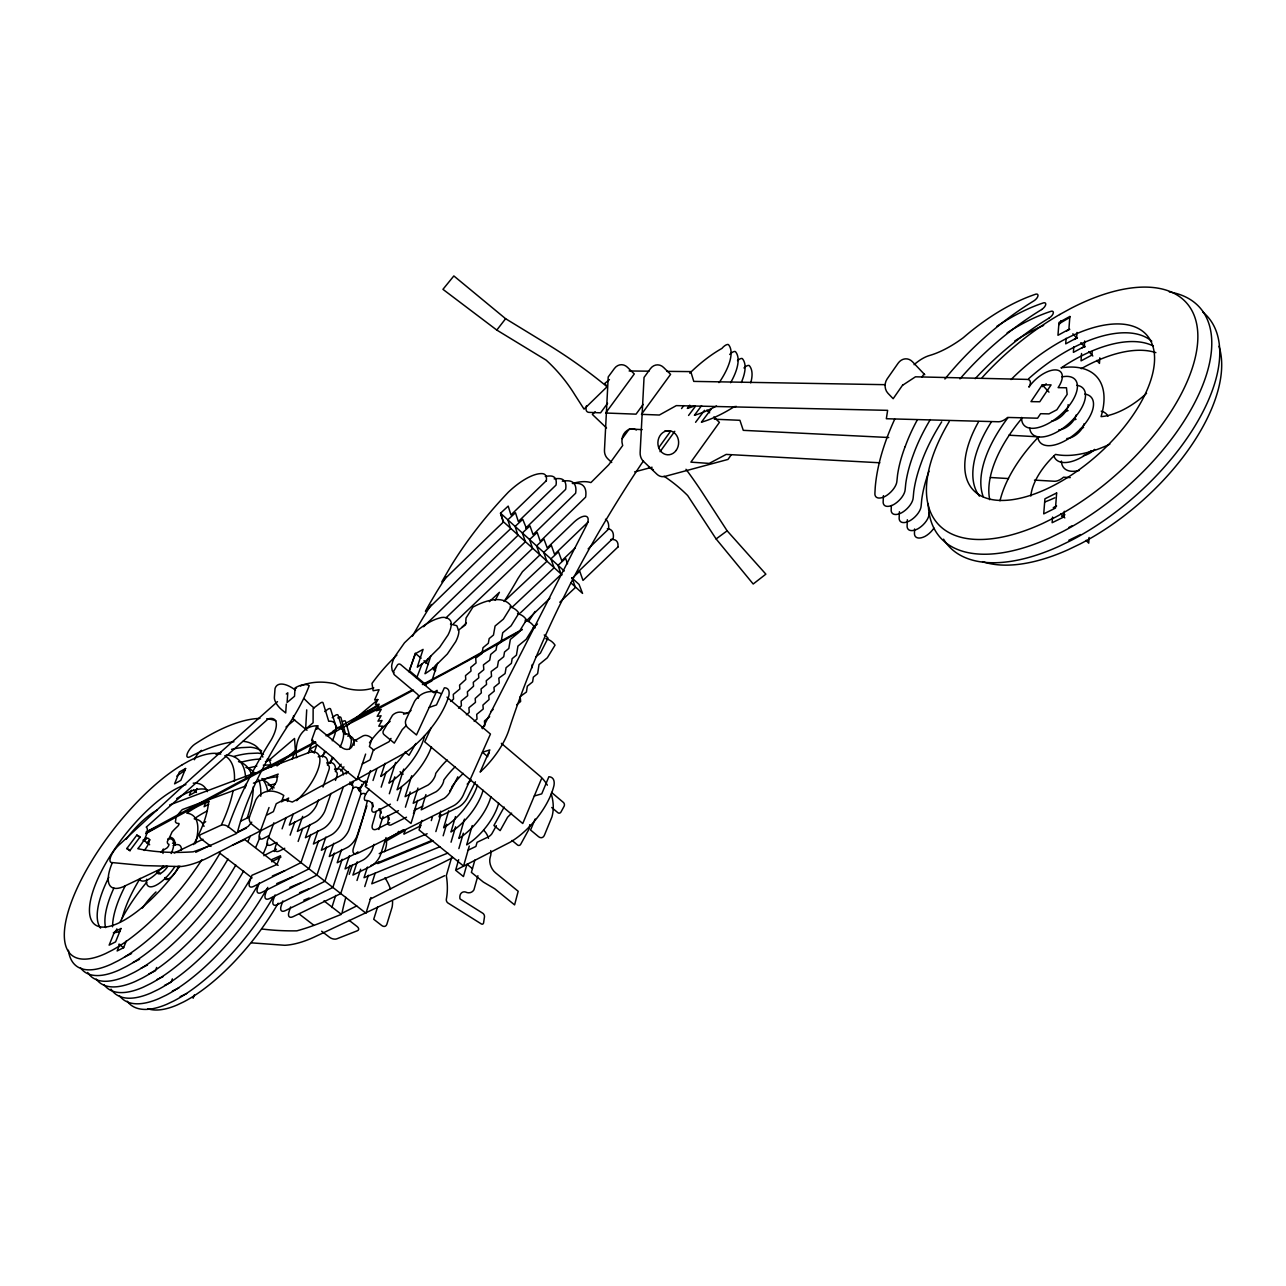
<?xml version="1.0" encoding="UTF-8"?>
<svg xmlns="http://www.w3.org/2000/svg" width="1286" height="1286" viewBox="0 0 1286 1286"><rect width="100%" height="100%" fill="white"/><g stroke="black" fill="none" stroke-linecap="round" stroke-linejoin="round"><path stroke-width="1.5" d="M914.603 528.98L914.475 532.677A14.982 7.411 -44 0 0 925.036 536.391A13.551 6.703 -44 0 0 933.925 528.112M907.337 519.737L907.128 525.283A15.014 7.362 -44 0 0 917.657 528.932A13.583 6.671 -44 0 0 929.103 514.03L929.151 513.001M899.412 511.732L899.171 517.277A15.046 7.314 -44.1 0 0 909.668 520.878A13.616 6.623 -44.1 0 0 921.146 505.945L921.724 499.643A183.753 91.435 -41.5 0 1 928.99 471.223M891.359 505.543L891.198 509.224A15.078 7.266 -44.1 0 0 901.647 512.776A13.648 6.591 -44.1 0 0 913.173 497.827L913.767 491.525A184.187 90.872 -41.6 0 1 921.13 463.137A174.382 85.792 -41.7 0 1 941.706 421.824M883.45 495.64L883.177 501.154A15.111 7.234 -44.1 0 0 893.593 504.642A13.68 6.543 -44.2 0 0 905.151 489.661L905.778 483.375A184.621 90.325 -41.7 0 1 913.237 455.003A174.783 85.262 -41.8 0 1 930.292 419.59M306.711 709.872L305.634 729.146L313.093 722.764L313.141 708.457L319.973 703.329A5.257 1.977 -50.2 0 1 323.124 703.008L328.718 721.285A32.359 12.378 -50.6 0 1 335.839 729.837M1089.081 537.468L1088.728 543.158L1086.075 540.345M1099.803 357.846L1099.466 363.391L1096.813 360.434M293.578 715.611L293.353 719.163L307 730.255M1092.2 351.351L1091.959 355.049L1081.044 360.868L1081.542 353.489M1084.677 340.983L1084.307 346.513L1073.392 352.38L1073.778 346.85M286.312 704.069L285.701 712.942L281.634 709.647A10.626 4.549 49.7 0 1 274.368 697.414L275.027 688.653A30.092 12.78 49.9 0 1 295.426 690.084M1064.31 511.265L1063.908 516.924L1052.125 522.727L1052.559 517.068M1077.009 332.431L1076.623 337.961L1065.692 343.86L1066.11 338.331M617.907 547.177L618.003 546.228A24.852 10.433 -47.4 0 0 613.165 539.541A46.923 19.74 -47.7 0 0 610.625 539.525M546.293 480.868L546.421 479.935A25.318 9.709 -47.5 0 0 542.017 473.602A47.791 18.39 -47.7 0 0 508.484 492.024A193.061 78.366 -47.7 0 0 450.63 566.531L441.773 581.867L470.515 553.928A1468.274 919.763 -54.2 0 1 503.26 522.18L500.527 513.194L508.195 506.105L510.96 514.914L546.309 480.707M531.681 668.157L532.259 664.524M477.894 875.718L473.939 889.848A13.326 8.697 65.8 0 1 467.011 892.597A9.211 6.028 66.2 0 0 461.272 893.127A7.652 5.015 66.2 0 0 459.986 898.882L482.813 913.269A2.829 1.833 66.6 0 1 484.468 916.918L483.6 922.769A2.829 1.849 66.7 0 1 481.253 923.895L447.737 902.852A2.861 1.881 66.1 0 1 446.338 899.284A61.423 41.216 65.2 0 0 446.322 875.637L451.852 856.653M474.888 860.045L471.399 872.39L483.343 882.067L494.708 888.771L514.593 904.894L518.178 891.278L495.496 872.792A11.365 7.282 65.6 0 1 490.095 857.682L490.577 855.913A11.413 7.346 65.2 0 0 490.722 850.593M472.219 825.58L466.689 844.87A39.271 17.441 -50.7 0 0 498.663 803.203M469.277 846.027L463.571 866.041L419.043 829.952L421.953 820.452M458.668 859.659L455.63 870.236L463.458 876.554L466.963 864.224L472.444 868.661M464.455 819.15L458.861 838.424A39.352 17.329 -50.6 0 0 490.898 796.725M458.877 848.599L463.33 833.199M455.501 816.578L450.968 831.978A39.432 17.216 -50.6 0 0 483.086 790.215M451.048 842.201L455.565 826.802M448.701 810.791L443.654 827.766A41.666 18.052 -50.6 0 0 477.492 785.119M443.172 835.787L446.596 824.246M435.858 831.592L440.937 814.633M440.744 811.161L439.073 816.755L458.17 807.303A11.461 4.999 -50.5 0 0 467.477 797.529L475.418 781.792M431.292 820.597L432.417 816.867M425.923 794.587L421.229 809.826L444.329 798.284A9.774 4.212 -50.5 0 0 451.836 786.727A44.013 19.306 -50.4 0 1 463.249 773.352M413.449 813.716L417.58 800.406M415.716 808.235L410.99 823.442L365.272 786.405L370.513 770.635M417.934 788.045L413.192 803.268L436.275 791.646A9.79 4.179 -50.5 0 0 443.799 780.072A44.11 19.177 -50.4 0 1 455.244 766.681M405.411 807.19L410.186 791.967M377.537 907.08L373.728 919.265L381.717 925.502A5.449 3.713 66.2 0 0 386.877 924.216L392.117 907.128A31.298 21.412 65.5 0 0 392.584 901.293M411.713 775.747L405.106 796.677L428.174 784.99A9.822 4.147 -50.5 0 0 435.729 773.4A44.19 19.033 -50.4 0 1 447.206 759.978M397.342 800.615L401.57 787.321M386.041 837.572L380.704 854.338A11.108 4.694 -51.5 0 1 370.625 866.41L352.911 875.075L357.219 861.861M375.158 873.226L371.799 883.803L447.769 853.1M370.915 897.564L365.963 913.221L268.613 837.363M364.758 886.568L368.375 875.236M403.691 769.108L397.085 789.797A42.149 17.345 -50.4 0 0 431.453 746.748M437.513 663.238L431.855 680.937L424.332 685.02M374.065 844.372L372.876 848.085A11.124 4.662 -51.5 0 1 362.765 860.189L345.066 868.918L349.422 855.704M378.856 829.486L383.051 816.449M367.442 867.102L364.034 877.695L439.941 846.735M356.994 880.476L360.627 869.256M395.638 762.469L388.951 783.142A42.229 17.216 -50.4 0 0 424.653 735.608M430.778 655.989L425.039 673.735A51.376 20.174 -49.1 0 0 433.896 667.321L447.335 654.011L455.726 641.634A26.363 10.449 -49.2 0 0 458.893 631.346L456.803 625.687L450.486 624.112M389.32 793.751L394.77 776.857M385.077 763.321L380.769 776.471A42.309 17.088 -50.3 0 0 405.154 752.406M349.213 874.367L352.284 865.012M381.186 787.145L386.089 772.114M422.13 663.656L416.551 678.269M366.896 805.792L357.122 835.546A11.172 4.614 -51.4 0 1 346.963 847.683L329.296 856.508L333.733 843.311M349.969 865.43L340.71 893.609L293.144 916.661A10.947 4.485 -52.3 0 1 289.061 911.613L290.668 906.952M373.02 780.489L376.734 769.237M342.172 859.289L332.833 887.469L285.299 910.649A10.963 4.453 -52.3 0 1 281.248 905.633L282.872 900.972M359.501 791.565L361.929 784.315M341.594 849.516L337.189 862.729L354.888 853.952A11.14 4.63 -51.4 0 0 356.415 853.036M365.626 754.078L357.026 779.718L344.294 769.414L333.363 757.952L311.598 740.302L316.42 726.847L341.192 747.037A11.767 7.893 61.8 0 0 352.573 745.221L353.168 743.485A11.719 7.829 62.2 0 1 355.836 740.045L362.716 736.074A11.67 7.764 62.2 0 1 370.802 737.392L372.104 738.453L369.387 746.523L373.985 750.301M334.344 853.116L324.908 881.296L277.422 904.621A10.979 4.421 -52.2 0 1 273.404 899.637L275.043 894.976M351.914 785.441L353.136 781.808M326.499 846.944L316.951 875.091L269.513 898.576A10.995 4.405 -52.2 0 1 265.527 893.609L267.745 887.404M325.856 837.09L321.355 850.271L339.022 841.382A11.188 4.581 -51.4 0 0 349.181 829.229L360.321 795.777A11.027 4.469 -51 0 0 359.083 790.552L357.813 788.27A10.995 4.437 -51 0 0 353.087 787.964M343.362 786.823L333.251 816.53A11.236 4.501 -51.3 0 1 323.027 828.731L305.393 837.733L309.99 824.551M318.623 840.722L308.978 868.87L261.588 892.516A11.027 4.372 -52.1 0 1 257.634 887.565L259.306 882.903M317.931 830.82L313.398 844.018L331.032 835.064A11.204 4.549 -51.3 0 0 341.224 822.895L352.493 789.443A11.06 4.437 -51 0 0 351.271 784.251L350.017 781.968M330.984 793.43L325.229 810.132A11.252 4.469 -51.3 0 1 314.974 822.365L297.371 831.415L302.676 816.369M335.453 780.441L336.723 776.728A11.092 4.372 -50.9 0 0 335.566 771.568L335.373 771.536A30.382 11.879 -51 0 0 326.757 762.936M310.714 834.501L300.956 862.633L253.615 886.424A11.044 4.34 -52.1 0 1 249.709 881.489L251.96 875.284L276.972 864.481L280.493 855.737L271.41 859.707M330.213 763.273L332.109 757.84M318.478 800.021L317.176 803.734A11.269 4.437 -51.2 0 1 306.904 815.967L289.318 825.082L293.337 813.797M322.995 787.032L328.798 770.346A11.108 4.34 -50.8 0 0 327.673 765.186L327.48 765.154A30.446 11.799 -51 0 0 318.205 756.827M298.143 841.43L302.757 828.264M322.529 757.052L324.442 751.619M290.138 835.144L294.783 821.979M314.154 752.615L316.726 745.382L309.701 749.191L314.363 752.953M308.399 752.792L312.932 740.189M316.79 729.403L318.092 725.802A39.85 27.086 62.1 0 0 296.616 757.711M276.94 842.443L275.638 846.075A11.092 4.356 -51.6 0 0 279.721 850.834L284.753 848.262M282.084 828.827L286.119 817.558M287.421 801.483L288.659 798.043L281.473 801.837L283.788 795.455A31.925 22.441 62.9 0 0 255.737 800.037L249.436 816.931A5.594 3.971 62.6 0 0 251.96 824.374L260.447 830.997L265.784 816.433M273.886 822.783L267.681 839.887A11.108 4.324 -51.6 0 0 271.732 844.613L275.075 842.893M269.031 807.528L266.154 815.42L273.371 811.627L276.249 803.718L284.142 799.538L292.324 802.046L317.465 788.109A1086.638 324.988 -44.8 0 0 347.718 771.729M261.01 830.033L259.676 833.649A11.124 4.292 -51.6 0 0 263.694 838.359L268.71 835.755M193.109 998.257L194.347 994.914M172.356 978.887L171.086 982.231L164.56 985.381M156.667 967.458L155.381 970.801L148.854 973.984M206.114 801.644L204.12 806.724L208.83 804.184M196.999 788.495L195.649 791.887L189.396 795.327L191.421 790.231M126.285 940.998L123.617 947.686L117.139 950.965L119.823 944.278M535.153 819.005L530.571 830.017L538.609 836.72A5.707 4.179 75.5 0 0 544.364 835.321L551.967 816.851A32.777 24.129 74.6 0 0 551.228 793.96M541.438 778.914L522.759 823.506L424.718 741.829L431.019 728.053M433.478 669.91L435.841 665.167M425.875 663.431L428.254 658.689M457.848 776.808L453.283 785.73A11.558 4.967 -50.5 0 1 450.872 789.475M482.475 728.68L586.432 525.444A15.496 6.285 -47.4 0 0 586.046 516.313A15.496 6.285 -47.4 0 0 574.119 522.036L547.225 547.884L543.898 538.995L536.583 545.907L539.879 554.957L522.454 571.707L517.985 578.491A261.669 96.418 -49.2 0 1 504.144 601.494M496.38 825.676L491.847 833.81A5.98 2.701 -50.7 0 1 488.23 836.945L477.074 842.298L475.9 846.445L468.104 850.175M504.176 807.061L493.92 825.483L500.141 830.627L507.568 817.253A125.915 54.768 -50 0 0 511.619 813.138M380.463 730.432L382.89 726.188L378.759 726.172L381.99 720.53L377.971 721.157L381.058 715.772L377.216 716.366L381.251 709.325L376.332 710.772L379.209 704.165L375.383 704.792L377.698 699.455L374.612 699.97L379.097 689.698L373.149 690.743L371.992 683.429A82.352 32.697 -49.7 0 1 396.876 655.088M415.892 743.501L409.012 755.284L405.106 752.053M390.992 738.421L389.079 741.684L373.342 750.011L370.046 759.881L362.314 763.948M487.362 756.039L489.339 752.776M1042.255 384.835L1030.954 401.634L1039.763 401.762L1051.096 384.884L1042.255 384.835L1048.974 392.15M902.836 384.787L893.159 398.708L887.935 393.259A10.111 8.23 -87.6 0 1 887.099 379L898.062 363.295A12.603 10.24 -87.9 0 1 912.53 361.8L924.779 374.724M921.805 377.152L924.055 373.969M731.043 455.115L727.989 459.423L664.894 476.415A10.754 9.259 -85.6 0 1 657.017 474.309L643.434 461.336A10.802 9.323 -86.2 0 1 640.139 452.527L644.045 377.425L650.394 368.712A10.818 9.307 -89.1 0 1 663.544 367.41L670.585 374.355L641.441 414.349L659.364 415.024L676.307 405.62L887.629 410.347L886.343 418.738L998.563 421.76A10.995 5.273 -42.3 0 0 1007.645 417.436L1037.561 418.207L1040.583 413.706L1048.99 413.883L1056.851 409.768L1067.155 394.384L1066.48 387.777L1058.089 387.649A23.196 11.156 -41.7 0 0 1055.388 369.902A23.196 11.156 -41.7 0 0 1028.896 387.134A11.204 5.337 -42 0 0 1027.209 379.402L915.471 376.814L903.029 384.98M643.466 460.999L641.296 464.021A980.945 531.038 -39.5 0 0 570.518 583.667L558.381 607.892A980.945 531.038 -39.5 0 0 508.999 729.692A52.147 22.36 -49.9 0 1 480.128 772.098L489.837 749.931L482.459 752.23L487.748 756.682M658.721 447.689L670.697 431.067L664.991 430.778M674.78 431.292L660.056 451.691M622.729 445.438L608.728 464.793L590.917 482.588A90.888 36.41 -47.8 0 0 573.09 483.311M643.145 404.399L636.056 414.156L605.69 413.015L634.287 373.953L627.359 367.201A10.545 9.147 -89.3 0 0 614.435 368.471L608.214 376.943L604.468 450.132A10.513 9.163 -86.3 0 0 607.715 458.716L611.718 462.51M607.571 403.29L600.578 412.822L589.824 412.404A18.599 7.041 -46.4 0 1 586.545 405.749M622.199 438.639L629.288 428.961L642.148 429.62M695.581 422.306L704.503 410.33M710.981 409.35L701.417 422.178A106.658 42.695 -44.9 0 0 734.451 406.585A6.51 2.701 -45.2 0 0 736.219 406.36M126.832 848.519L136.863 835.096L140.19 836.8L130.127 850.271L126.832 848.519L130.047 850.93M681.548 408.578L683.798 405.588M689.762 405.186L687.351 408.401A107.059 42.1 -44.9 0 0 695.019 405.765M688.573 415.458L695.292 406.472M701.593 405.669L694.392 415.298A106.851 42.406 -44.9 0 0 716.511 405.99M505.607 318.703L453.845 275.943L442.947 289.334L496.798 330.068L505.607 318.703L548.109 344.68A564.329 491.123 -10.2 0 1 606.622 386.363M251.767 822.172L248.15 826.464L237.444 832.283A232.236 93.54 -50.2 0 1 288.739 724.468A103.587 36.924 -50.6 0 0 309.203 685.663A39.062 14.339 -50.4 0 0 295.057 687.881L294.526 696.273L287.116 702.461L287.775 692.816L286.296 694.006M445.953 617.875L525.395 541.744L522.357 532.983L529.961 525.894L533.079 534.622L575.614 493.245A42.84 16.847 -47.5 0 0 568.01 480.819A81.034 32.021 -47.9 0 0 562.287 481.173M453.524 623.694L532.581 548.415L529.575 539.541L537.194 532.484L540.265 541.326L585.612 497.152A47.453 18.824 -47.5 0 0 577.044 483.343A89.827 35.799 -47.9 0 0 572.334 483.504M595.193 411.729L592.38 414.446L606.542 427.965M446.338 576.675A244.533 101.642 -47.8 0 0 436.774 591.673L431.051 601.301A244.533 101.642 -47.8 0 0 426.534 609.307L425.425 611.348L455.437 582.156A2554.141 1985.713 -71.7 0 1 510.638 528.739L507.825 519.817L515.477 512.728L518.338 521.537L556.018 485.095A31.571 12.217 -47.5 0 0 550.585 475.997A59.654 23.148 -47.7 0 0 545.296 476.479M423.576 626.732L517.969 535.33L515.107 526.424L522.743 519.335L526.167 527.694M525.669 528.176L565.631 489.387A37.342 14.564 -47.5 0 0 559.105 478.585A70.617 27.649 -47.8 0 0 554.153 478.89M588.232 521.955L554.539 554.298L551.356 545.377L543.753 552.401L546.871 561.355L504.514 601.06M575.003 548.109L561.789 560.712L558.478 551.855L550.89 558.88L554.137 567.769L512.214 607.153M520.444 612.859L561.178 574.44L558.011 565.342L565.599 558.365L567.544 563.782M588.152 548.881L608.487 529.157A36.94 15.207 -47.5 0 0 605.449 519.239M533.16 628.066L537.435 623.983M617.923 547.016L582.992 580.404L579.745 571.257L573.427 577.012M462.108 627.054L466.416 623.051M489.371 601.655L499.418 592.299L496.428 598.054A98.379 38.178 -48.9 0 1 495.174 600.369M576.337 573.524L613.245 538.143A31.105 12.924 -47.5 0 0 607.346 528.691M490.673 711.672L493.117 709.454M277.503 701.642L192.273 777.435L118.682 845.304A12.924 4.469 -52 0 0 110.95 856.154A12.924 4.469 -52 0 0 111.512 862.52L144.032 865.607L180.699 866.555A152.809 55.668 -50.7 0 0 211.869 855.737L302.355 809.457L403.306 753.885A53.964 21.814 -49.9 0 0 448.814 695.887A22.505 9.179 -49.7 0 0 444.361 687.817L436.484 704.921L429.186 707.413M296.182 749.69L278.355 764.848A10.786 4.035 -50.8 0 1 276.988 765.909M377.939 699.697L346.625 725.931M294.719 719.838L286.006 726.992M450.679 701.449L453.54 699.102L453.283 694.408L459.825 689.007L459.584 685.1L465.757 679.506L465.5 675.616L471.014 671.067L470.756 667.354L476.045 662.997L475.707 658.143L481.977 653.497L483.022 647.678L488.326 643.289L489.178 638.595L493.47 635.043L495.078 626.025L503.389 619.129L511.298 606.445A83.574 33.838 -49.3 0 0 472.91 607.121L466.046 618.003L465.548 624.803L458.346 630.22M609.451 379.611L604.886 383.341L607.056 386.764L584.053 409.125L574.874 394.85A185.152 170.572 -19.3 0 0 546.196 360.176L496.798 330.068M458.539 708.136L461.401 705.789L461.111 701.079L467.654 695.71L467.397 691.788L473.553 686.21L473.28 682.319L478.794 677.786L478.521 674.057L483.809 669.701L483.44 664.846L489.709 660.216L490.738 654.397L496.042 650.009L496.862 645.315L501.154 641.778L502.713 632.744L511.04 625.88L518.917 613.197A83.413 34.079 -49.3 0 0 509.995 606.912M536.021 656.696L540.409 653.111L547.981 638.113A82.77 35.044 -49.4 0 0 544.235 634.946M466.368 714.775L469.229 712.444L468.924 707.734L475.466 702.365L475.193 698.443L481.334 692.881L481.044 688.975L486.542 684.457L486.253 680.728L491.541 676.388L491.156 671.517L497.409 666.904L498.421 661.068L503.726 656.712L504.53 652.002L508.822 648.465L510.349 639.431L518.66 632.583L526.488 619.9A83.252 34.32 -49.3 0 0 517.535 613.567M474.18 721.398L477.026 719.067L476.704 714.341L483.231 709.004L482.941 705.066L489.082 699.52L488.776 695.613L494.274 691.096L493.969 687.367L499.241 683.043L498.823 678.156L505.093 673.559L506.073 667.723L511.378 663.367L512.149 658.673L516.442 655.137L517.936 646.102L526.231 639.271L534.044 626.603A83.092 34.577 -49.3 0 0 525.026 620.206M489.677 716.688L484.452 720.948L484.806 725.674L481.945 727.989M516.683 704.728L520.637 701.497L520.155 696.594L526.408 692.045L527.34 686.194L532.613 681.869L533.352 677.159L537.628 673.655L539.027 664.589L547.306 657.805L555.022 645.17A82.658 35.236 -49.4 0 0 545.843 638.644M324.747 711.544L327.496 709.502A5.257 1.993 -50.3 0 1 330.631 709.197L336.353 727.538A32.295 12.458 -50.7 0 1 340.034 747.086M332.238 717.684L334.971 715.643A5.24 2.009 -50.3 0 1 338.122 715.354L343.941 733.759A32.23 12.555 -50.7 0 1 349.696 748.693M716.109 538.947L727.137 530.813L765.861 574.151L753.194 584.005L716.109 538.947L687.672 495.544A178.513 159.207 -24.6 0 0 664.026 476.238M267.183 791.549L267.408 791.388A17.827 6.719 -51 0 0 273.918 785.907L276.522 781.647A18.985 7.153 -51.2 0 0 276.86 776.31L278.194 774.092L253.422 783.158M182.339 764.704L188.56 761.199A125.787 44.785 -52 0 1 220.774 754.11M326.049 735.817L333.604 731.316A49.688 1.206 -28.9 0 1 377.28 705.58M403.225 829.808L386.073 839.549A27.328 11.526 -51.6 0 1 384.546 851.67M384.932 841.767L405.588 830.049M1059.616 314.556L1070.45 308.608A166.312 81.757 -41.6 0 1 1197.636 342.478A166.312 81.757 -41.6 0 1 1054.809 517.486L1042.962 523.322A166.312 81.757 -41.6 0 1 949.164 421.647M1069.614 317.626L1066.769 319.233A173.369 85.969 -41.5 0 0 1060.098 323.204M1066.673 330.984L1069.775 329.296M1074.308 339.488L1077.427 337.8M315.44 741.684L311.55 743.742A760.139 21.814 -29.3 0 0 176.616 815.517L146.138 832.026L157.133 826.673L145.639 833.633L219.392 793.687A280.461 7.362 -29.1 0 1 297.082 752.439A54.526 1.334 -28.9 0 0 315.89 742.392M1081.928 347.943L1085.03 346.288M358.119 788.334L361.655 786.502M276.458 849.226L264.771 855.19A10.77 4.212 -51.9 0 0 263.855 855.72M280.975 857.039L272.632 861.282A10.738 4.244 -51.9 0 0 271.716 861.797M390.397 804.152L374.756 812.077A9.677 4.003 -50.9 0 1 373.165 805.293A42.776 17.538 -51.4 0 0 365.031 800.406A8.906 3.649 -50.9 0 1 368.294 790.552A32.922 13.583 -50.8 0 1 369.066 789.202M398.451 810.678L382.81 818.555A9.645 4.035 -51 0 1 381.186 811.755A42.679 17.666 -51.4 0 0 379 808.749M370.03 899.235L422.805 872.422A1063.506 359.453 -44.4 0 0 452.479 857.778M456.996 869.513L510.22 842.169A52.565 23.887 -50.3 0 0 554.025 785.28A21.926 10.047 -50.1 0 0 548.881 776.744L541.744 793.848L534.301 795.986M389.674 822.718L377.425 828.859A11.51 4.806 -51.1 0 1 372.474 824.374A477.813 172.34 -53.6 0 0 376.107 811.482M414.172 810.453L422.917 806.065M125.112 956.752L131.59 953.505M406.489 817.205L390.831 825.033A9.629 4.051 -51 0 1 389.176 818.201A42.599 17.779 -51.5 0 0 387.825 816.031M356.752 905.907L341.98 913.269A226.191 102.398 -50.5 0 1 345.854 897.307M133.053 962.523L139.547 959.292M1053.266 507.632L1056.61 505.977M444.667 875.686L316.726 935.903A149.176 61.23 -51.2 0 1 284.769 945.29L251.542 942.863M421.02 825.676L403.917 834.132A9.597 4.115 -51.1 0 1 405.138 830.756A42.422 18.02 -51.5 0 0 404.511 829.583M140.978 968.262L147.472 965.063M1061.577 516.409L1064.921 514.754M1068.907 527.405L1072.267 525.765M156.715 979.691L163.242 976.524M1068.811 540.265L1080.594 534.558M174.269 852.988L202.947 839.244M240.562 821.207L249.516 816.915M172.356 991.04L178.883 987.921M166.714 866.057L123.231 886.745A50.154 17.682 -51.9 0 1 112.22 862.97M195.713 852.28L210.213 845.384M237.396 832.46L246.446 828.152M180.136 996.682L186.679 993.58M408.787 671.694L415.587 653.545L423.078 649.398L417.275 667.145A51.472 20.029 -49.1 0 0 426.132 660.683L439.603 647.356L448.026 634.962A26.411 10.368 -49.2 0 0 451.209 624.691C452.077 618.293 444.522 616.074 439.619 618.036A53.176 20.881 -49.4 0 0 417.805 630.092L404.479 642.823L394.995 656.326A26.234 10.208 -49.4 0 0 391.635 666.534L392.198 670.601L393.902 672.803M232.396 845.256L244.903 839.645L278.114 865.365M522.309 629.433L502.36 640.235A70.923 1.768 -28.8 0 1 483.134 651.488A38.741 0.981 -28.8 0 1 451.563 668.961A219.858 5.16 -28.8 0 1 422.387 684.554M272.391 875.991L284.913 870.622M276.699 883.595L292.822 876.747M289.945 887.372L300.699 882.855M299.574 892.677L308.544 888.931M379.225 853.615L427.145 833.73M303.785 900.184L309.17 897.966M371.043 865.478L432.064 840.353M433.125 840.835L377.779 863.597A27.328 11.526 -51.6 0 0 379.016 861.877M169.656 804.956L255.593 772.629M261.203 770.523L306.036 753.66A37.696 14.467 -51 0 1 319.458 764.334A37.696 14.467 -51 0 1 296.696 800.68M245.931 785.939L182.258 809.601A33.87 12.217 -51.6 0 0 176.005 817.14A50.154 17.682 -51.9 0 1 175.362 821.786A20.994 7.523 -51.5 0 0 178.641 823.426A2.283 0.82 -51.7 0 1 178.915 824.471A2.283 0.82 -51.7 0 1 177.484 826.496A32.713 11.847 -51.9 0 0 172.019 831.994A50.154 17.682 -51.9 0 1 167.357 841.446A11.96 4.308 -51.8 0 0 168.964 844.291A2.958 1.061 -51.9 0 1 166.714 848.165A23.261 8.407 -52.1 0 0 161.039 852.055M634.641 471.882L652.082 467.236M248.359 767.983L256.83 766.102M260.672 759.013L256.01 759.351A258.856 96.514 -53.2 0 0 241.093 762.228M263.325 765.154L272.487 764.832M629.127 370.979L649.012 371.172M666.904 371.365L690.775 371.606L693.765 381.395L885.09 384.675M714.293 419.204L739.916 420.297L743.276 430.344L888.706 437.513M879.881 462.783L726.204 454.408L709.197 463.41L690.887 462.14L719.404 422.403L713.843 416.937M1008.867 435.198L1038.879 436.854M1070.257 477.604L1063.57 477.186A10.818 5.514 -41.9 0 1 1054.472 481.269L1034.474 480.096M990.477 477.508L1008.481 478.569M648.546 467.011L653.368 469.792M118.826 944.213L123.681 947.734M157.342 871.442L160.557 873.853M165.38 877.47L168.579 879.881M136.863 835.096L140.061 837.524M143.26 839.935L149.658 844.773M211 846.413L201.516 839.147A5.498 2.974 22.1 0 1 200.793 834.534L220.967 825.274A5.546 3.022 21.9 0 1 228.41 826.866L236.801 833.376L224.311 839.035A335.26 118.039 -49.2 0 1 193.141 851.814A851.621 285.556 -45.1 0 1 137.779 848.68A19.113 6.671 -51.9 0 0 146.25 827.139L268.26 718.826A31.716 11.558 -50.8 0 1 271.346 739.643A259.788 105.082 -50.2 0 0 228.12 827.22M218.909 852.473L252.088 877.92M299.509 914.266L313.736 925.181M321.645 931.225L329.537 937.285A5.305 2.813 19.9 0 0 336.723 938.86L357.363 930.759A5.353 2.861 19.7 0 0 357.01 926.45L349.069 920.31M323.976 900.875L341.385 914.346L328.669 919.458A327.625 130.095 -49.4 0 1 296.841 930.839A832.155 314.732 -44.8 0 1 262.344 929.039M193.334 790.086L196.453 792.514M357.862 788.109L360.964 790.633M400.059 771.696L403.129 774.204M314.106 707.927L311.019 705.403A65.907 26.958 49.8 0 1 304.059 698.603M512.037 840.449L517.519 844.982A2.829 2.315 89.2 0 0 520.734 844.227L529.093 829.004A13.358 10.931 88.5 0 0 529.703 824.68M551.742 807.512L557.867 812.688A2.781 2.25 87.8 0 0 561.001 811.964L564.056 806.354A2.781 2.25 87.6 0 0 563.429 802.48L551.533 792.401M446.949 697.141L490.448 734.065L463.073 795.536A11.703 5.096 -50.5 0 1 453.428 805.84L358.199 853.036A11.558 4.822 -51.4 0 1 353.473 848.021L356.19 839.838A417.243 151.973 -53.3 0 0 367.378 800.824M501.347 743.324L540.715 776.744A32.777 24.129 74.6 0 1 547.354 785.167M426.164 684.924L409.478 670.778L415.249 653.256L421.085 658.239M434.073 692.865L400.718 664.605A2.893 2.443 82.7 0 0 397.294 665.2L393.902 670.874A2.893 2.459 82.9 0 0 394.545 674.925L417.564 694.344A2.877 2.427 84 0 1 418.207 698.362M423.994 660.715L428.367 664.444M432.739 668.173L435.665 670.665M564.249 570.984L500.527 513.194L503.501 521.827L562.062 574.858M571.659 577.703L579.054 584.423L582.558 593.409L570.855 582.815M706.882 410.089L709.663 412.822M1060.821 513.661L1064.808 517.888M1072.878 333.797L1076.864 338.234M1080.851 342.671L1084.837 347.107M1088.84 351.56L1092.827 355.997M727.137 530.813L702.879 493.454A564.329 491.123 -10.2 0 0 685.985 469.277M572.157 578.17L575.405 587.493A1419.23 956.125 -55.3 0 0 559.796 602.266M350.387 738.325L345.596 721.494A5.24 2.025 -50.3 0 0 342.43 721.767M345.709 734.499L340.967 717.701A5.24 2.009 -50.3 0 0 337.816 717.974M412.485 636.136A293.562 124.855 -47.9 0 1 417.854 626.62A234.791 97.897 -48.1 0 1 424.653 615.174A293.562 124.855 -47.9 0 1 431.34 604.484M266.845 888.851A129.806 49.286 -52.3 0 1 165.99 995.251L159.142 998.515A129.806 49.286 -52.3 0 1 119.437 995.669M273.034 897.403A129.581 49.64 -52.4 0 1 173.851 1000.926L167.003 1004.189A129.581 49.64 -52.4 0 1 127.137 1001.167M112.573 926.788A87.528 32.037 -52.1 0 1 125.272 885.829M209.152 801.725A87.528 32.037 -52.1 0 0 186.808 813.17A79.491 28.533 -52.2 0 1 195.359 843.616M115.402 932.35A82.352 30.542 -52.5 0 1 116.865 928.894M120.209 921.869A82.352 30.542 -52.5 0 1 146.7 882.228M178.224 866.105A9.95 3.649 -52.1 0 1 171.167 877.1A9.95 3.649 -52.1 0 1 164.801 877.759M142.344 908.093A41.618 15.4 -52.6 0 1 156.008 891.954M170.524 837.266A40.139 14.387 -52.2 0 1 175.137 845.031M245.883 767.469A130.738 47.887 -52.2 0 1 253.712 771.825M258.759 779.75A130.738 47.887 -52.2 0 1 260.753 796.243M250.24 836.205A130.738 47.887 -52.2 0 1 247.989 841.365M235.804 865.06A130.738 47.887 -52.2 0 1 134.274 972.296L127.475 975.656A130.738 47.887 -52.2 0 1 87.705 972.473M275.3 849.001A130.031 48.948 -52.3 0 1 274.32 851.541M257.602 885.588A130.031 48.948 -52.3 0 1 158.114 989.545L151.282 992.84A130.031 48.948 -52.3 0 1 111.03 989.143M267.906 784.894A130.031 48.948 -52.3 0 1 274.127 787.916M202.963 823.506A87.207 32.52 -52.2 0 1 205.696 821.706M262.81 779.879A130.272 48.595 -52.3 0 1 272.648 789.218M267.649 843.053A130.272 48.595 -52.3 0 1 263.437 853.325M251.381 877.004A130.272 48.595 -52.3 0 1 150.189 983.806L143.373 987.134A130.272 48.595 -52.3 0 1 103.973 984.594M261.91 778.496A130.497 48.241 -52.2 0 1 267.665 790.938M259.981 837.09A130.497 48.241 -52.2 0 1 255.721 847.361M243.617 871.04A130.497 48.241 -52.2 0 1 142.248 978.067L135.432 981.395A130.497 48.241 -52.2 0 1 96.193 979.016M207.384 810.936A87.368 32.279 -52.2 0 0 194.218 818.812A79.346 28.758 -52.3 0 1 204.024 826.4M122.09 918.558A87.368 32.279 -52.2 0 1 140.174 878.354M172.517 843.246A40.059 14.5 -52.2 0 1 175.459 842.716M105.581 927.624A87.705 31.812 -52.1 0 1 113.907 888.047M144.112 841.092A87.705 31.812 -52.1 0 1 146.717 838.006M238.505 761.617A130.963 47.518 -52.1 0 1 251.686 775.04M253.278 786.807A130.963 47.518 -52.1 0 1 247.282 817.639M227.976 859.048A130.963 47.518 -52.1 0 1 126.285 966.509L119.485 969.885A130.963 47.518 -52.1 0 1 80.552 967.811M226.256 754.978A131.204 47.164 -52.1 0 1 245.594 777.564M245.562 784.267A131.204 47.164 -52.1 0 1 245.24 787.932M220.115 853.02A131.204 47.164 -52.1 0 1 118.248 960.69L111.464 964.082A131.204 47.164 -52.1 0 1 68.399 950.225M176.809 776.117A131.204 47.164 -52.1 0 1 184.862 770.475M119.984 931.418A87.85 31.571 -52.1 0 1 113.345 932.784M100.581 928.122A87.85 31.571 -52.1 0 1 108.812 877.309M176.648 798.606A87.85 31.571 -52.1 0 1 207.512 789.877M224.761 755.718A125.787 44.785 -52 0 1 234.357 781.406M233.136 790.504A125.787 44.785 -52 0 1 221.578 824.487M201.854 859.804A125.787 44.785 -52 0 1 112.22 950.209L105.741 953.489A125.787 44.785 -52 0 1 73.479 896.647A125.787 44.785 -52 0 1 182.355 764.688M193.221 783.174A88.011 31.33 -52 0 1 207.239 791.662M208.509 799.394A88.011 31.33 -52 0 1 193.543 844.58M179.863 866.105A88.011 31.33 -52 0 1 102.092 927.077A88.011 31.33 -52 0 1 106.979 861.202A88.011 31.33 -52 0 1 185.891 784.621M278.178 903.222A123.777 47.823 -52.4 0 1 183.56 1001.939L177.018 1005.041A123.777 47.823 -52.4 0 1 147.874 1008.754M622.504 444.795A11.751 10.192 -86.7 0 1 625.237 432.064A11.751 10.192 -86.7 0 1 636.457 429.942M366.864 785.135A42.229 17.216 -50.4 0 1 365.417 780.875M1084.805 394.063A34.111 16.879 -41.5 0 1 1077.347 431.967A34.111 16.879 -41.5 0 1 1037.786 436.613M1076.028 415.105A13.181 6.526 -41.5 0 1 1058.828 429.862M1065.965 411.536A13.181 6.526 -41.5 0 1 1068.103 410.588M1101.234 411.215A33.95 17.088 -41.4 0 1 1107.953 416.262M1090.946 450.807A33.95 17.088 -41.4 0 1 1053.893 455.983M1080.353 429.01A13.133 6.607 -41.4 0 1 1083.6 427.466M1061.931 376.894A34.272 16.67 -41.7 0 1 1075.98 393.677A34.272 16.67 -41.7 0 1 1044.457 425.393A34.272 16.67 -41.7 0 1 1021.663 417.403M1042.383 386.636A34.272 16.67 -41.7 0 1 1046.274 383.855M1076.832 385.302A34.192 16.782 -41.6 0 1 1069.261 423.174A34.192 16.782 -41.6 0 1 1029.748 427.997M1068.119 404.656A13.214 6.478 -41.6 0 1 1068.007 406.36M1067.782 407.26A13.214 6.478 -41.6 0 1 1051.627 421.117M1079.211 470.467A33.87 17.184 -41.3 0 1 1061.416 461.063M1094.611 449.393A13.101 6.639 -41.3 0 1 1083.423 455.469M167.678 839.035A25.833 9.275 -52.1 0 1 171.151 853.518M163.451 865.848A25.833 9.275 -52.1 0 1 162.679 866.828M161.875 867.777A25.833 9.275 -52.1 0 1 139.435 879.077M161.377 851.702A9.983 3.585 -52.1 0 1 163.017 853.454M173.16 845.545A25.784 9.356 -52.1 0 1 181.422 850.384M174.8 866.603A25.784 9.356 -52.1 0 1 155.076 885.732A25.784 9.356 -52.1 0 1 146.733 879.238M167.823 866.41A9.966 3.617 -52.1 0 1 160.621 873.323A9.966 3.617 -52.1 0 1 157.165 871.49M163.306 848.985A25.881 9.211 -52 0 1 162.792 850.014M162.229 851.059A25.881 9.211 -52 0 1 161.65 852.104M146.765 842.973A25.881 9.211 -52 0 1 150.108 839.79M126.173 839.228A50.154 17.682 -51.9 0 1 157.342 809.939M143.309 840.353A10.851 3.826 -51.9 0 1 149.337 839.951A10.851 3.826 -51.9 0 1 144.209 850.48M331.884 907.546A253.004 115.001 -50.6 0 1 335.759 895.426M525.235 621.974A2458.302 1977.08 -75.5 0 1 549.926 598.215M367.073 781.984A42.309 17.088 -50.3 0 1 357.99 777.049M369.5 742.729A42.309 17.088 -50.3 0 1 390.172 721.35M403.547 714.18A42.309 17.088 -50.3 0 1 406.906 713.457M434.266 692.222A22.505 9.179 -49.7 0 1 437.079 690.341L416.471 734.965L407.919 727.828A5.867 4.485 71.8 0 1 405.942 719.758L414.542 701.352A33.468 25.35 72 0 1 441.452 693.781M406.36 725.417A129.13 49.897 -49.7 0 1 402.213 729.66L394.288 743.115L384.096 734.692A2.91 2.476 85.5 0 1 383.437 730.625L392.535 715.241A13.712 11.638 85.2 0 1 402.132 712.364A9.388 7.957 84.3 0 0 411.006 710.435M483.665 830.306A11.381 7.314 65 0 1 488.487 838.359M730.625 382.698A56.986 22.859 -45.5 0 0 735.351 351.56A5.739 2.299 -45 0 0 729.709 354.47M384.948 877.824A31.298 21.412 65.5 0 1 390.51 889.189M334.537 769.221A30.317 11.976 -51 0 1 343.378 774.863M750.719 382.874A56.761 23.18 -45.5 0 0 749.191 365.513A5.723 2.331 -45 0 0 743.967 367.957M412.179 689.971A219.858 5.16 -28.8 0 1 354.727 719.694L352.734 720.546L358.971 716.575A35.574 0.868 -28.9 0 1 377.554 706.046M328.123 735.688A54.526 1.334 -28.9 0 0 350.628 723.118A123.408 3.006 -28.8 0 0 371.622 712.315A246.221 5.771 -28.8 0 0 413.513 690.132M424.187 684.441A246.221 5.771 -28.8 0 0 441.5 675.134A68.367 1.72 -28.8 0 0 522.132 629.529M294.574 689.216A45.974 32.616 14.3 0 1 296.423 688.042M300.474 686.001A45.974 32.616 14.3 0 1 335.292 683.943A38.114 27.633 14.2 0 0 373.76 687.833M528.932 620.929A189.331 83.96 -47.7 0 1 535.137 611.429M905.183 446.628A175.201 84.715 -41.8 0 1 917.191 420.104M944.905 379.032A175.201 84.715 -41.8 0 1 1033.831 300.892A5.192 2.347 -41.5 0 0 1037.754 294.574L1037.304 294.221A5.192 2.347 -41.5 0 0 1034.941 294.462A130.272 61.39 -42.3 0 0 963.294 337.704A70.794 31.025 -42.5 0 1 929.489 355.515A25.27 11.381 -43.2 0 0 914.089 364.694M905.119 446.644A185.071 89.731 -41.7 0 0 897.548 475L896.889 481.269A13.712 6.494 -44.2 0 1 885.315 496.283A15.143 7.186 -44.2 0 1 874.93 492.843L875.236 487.33A278.821 135.416 -40.9 0 1 894.718 419.172M959.967 378.888A174.783 85.262 -41.8 0 1 1041.644 309.556M996.666 326.499A129.982 61.792 -42.2 0 1 1042.721 303.126A5.176 2.363 -41.4 0 1 1045.084 302.901L1045.534 303.255A5.176 2.363 -41.4 0 1 1041.644 309.508M975.158 378.695A174.382 85.792 -41.7 0 1 1049.231 317.996M1007.131 332.849A129.677 62.194 -42.2 0 1 1050.292 311.55A5.16 2.379 -41.4 0 1 1052.671 311.341L1053.121 311.694A5.16 2.379 -41.4 0 1 1049.231 317.947M1014.654 341.079A129.388 62.58 -42.1 0 1 1043.637 325.374M1060.902 320.744A5.144 2.395 -41.3 0 1 1058.716 324.86M741.299 382.521A56.873 23.019 -45.5 0 0 742.279 358.553A5.723 2.315 -45 0 0 737.505 360.61M718.922 382.601A6.543 2.636 -45.3 0 0 719.774 381.701A57.082 22.698 -45.6 0 0 728.39 344.552A5.755 2.283 -45.1 0 0 721.96 348.393A74.218 30.125 -45.4 0 0 689.762 373.181M357.958 851.862A11.14 4.63 -51.4 0 1 357.203 852.489M360.836 794.218A10.963 4.469 -51 0 1 365.562 794.539M373.004 806.836A8.889 3.665 -50.9 0 1 372.651 802.898M380.929 813.234A8.873 3.697 -50.9 0 1 380.56 809.296M398.821 831.463A9.613 4.083 -51.1 0 1 398.274 831.56M388.838 819.616A8.857 3.713 -51 0 1 388.452 815.662M533.449 627.102A82.947 34.802 -49.3 0 1 535.249 627.809M467.188 784.187A43.933 19.435 -50.4 0 1 471.223 779.991M420.233 827.396A41.666 18.052 -50.6 0 1 419.541 824.873M352.927 781.325A32.118 12.731 -50.8 0 1 349.969 784.621M335.71 730.769A32.359 12.378 -50.6 0 1 332.286 740.784M325.679 751.635A32.359 12.378 -50.6 0 1 321.982 756.297M292.243 758.869A32.359 12.378 -50.6 0 1 295.459 751.763L294.526 738.485L270.735 758.788A10.802 4.003 -50.8 0 1 265.43 761.553M262.842 757.1A130.867 47.405 -51.9 0 0 253.117 744.337L250.368 743.051A148.903 53.819 -52.1 0 0 242.99 741.315M233.939 741.781A260.302 94.392 -53 0 0 191.759 755.879L189.749 756.94A8.857 3.086 -51 0 1 187.418 753.307A8.857 3.086 -51 0 1 194.925 744.112A224.954 81.822 -52.5 0 1 259.917 718.408M266.765 718.681A224.954 81.822 -52.5 0 1 275.96 720.835M262.826 779.429A257.425 98.604 -53.3 0 1 277.856 776.728M270.012 785.135A256.959 99.279 -53.4 0 1 275.188 783.93M365.063 781.695A32.054 12.828 -50.8 0 1 358.633 789.749M263.501 754.287A148.356 54.639 -52.2 0 0 257.795 753.114L248.68 753.516A259.338 95.807 -53.1 0 0 233.811 756.441M341.176 764.205A32.23 12.555 -50.7 0 1 336.546 769.992M271.619 767.147A10.786 4.035 -50.8 0 1 271.105 766.07A130.625 47.775 -52 0 0 268.951 759.19M261.653 750.895A130.625 47.775 -52 0 0 260.576 750.301L257.827 748.999A148.629 54.237 -52.1 0 0 250.4 747.214L241.318 747.648A259.82 95.1 -53.1 0 0 231.576 749.352M333.444 757.936A32.295 12.458 -50.7 0 1 328.798 763.723M215.871 754.159A259.82 95.1 -53.1 0 1 221.24 752.262M194.427 759.753A8.841 3.102 -51 0 1 201.452 750.333M267.15 759.254A148.083 55.057 -52.2 0 1 270.896 760.187M348.008 771.632A32.182 12.651 -50.7 0 1 346.175 773.963M352.975 739.9A32.182 12.651 -50.7 0 1 356.913 741.347M347.622 736.058A32.214 12.587 -50.7 0 1 354.036 745.366M343.925 766.842A32.214 12.587 -50.7 0 1 340.677 770.973M450.309 790.183A11.558 4.967 -50.5 0 1 449.714 790.874M983.308 496.943A115.756 57.822 -41.5 0 1 1007.919 417.773M1061.223 367.844A115.756 57.822 -41.5 0 1 1153.413 346.079M1061.304 367.796A104.005 51.247 -42.3 0 1 1101.057 416.616A54.35 26.861 -40.5 0 0 1146.565 393.307M1084.018 423.817A13.149 6.559 -41.5 0 1 1066.833 438.51M1075.016 419.67A13.149 6.559 -41.5 0 1 1076.06 419.252M1109.834 444.184A106.979 52.694 -40.6 0 1 1096.91 449.553C1083.696 454.087 1069.422 457.157 1055.501 454.408A55.041 28.228 -41.7 0 0 1030.825 496.042M999.994 500.817A109.165 56.005 -41.5 0 1 1038.14 437.353M1202.908 312.112A172.967 86.483 -41.4 0 1 1197.748 421.294A172.967 86.483 -41.4 0 1 1070.917 540.554L1058.523 546.55A172.967 86.483 -41.4 0 1 943.57 539.172M1054.793 497.811A116.045 57.484 -41.5 0 1 1045.068 501.878M979.434 496.155A116.045 57.484 -41.5 0 1 991.506 421.712M1028.591 378.759A116.045 57.484 -41.5 0 1 1151.758 341.208M1169.344 291.906A173.369 85.969 -41.5 0 1 1199.758 392.246A173.369 85.969 -41.5 0 1 1062.493 531.697L1050.115 537.757A173.369 85.969 -41.5 0 1 928.251 503.517M982.166 377.57A166.312 81.757 -41.6 0 1 1059.664 314.54M1011.053 379.563A116.319 57.131 -41.6 0 1 1153.108 347.059A116.319 57.131 -41.6 0 1 1042.094 490.963A116.319 57.131 -41.6 0 1 978.694 421.519M1218.999 346.239A165.138 83.252 -41.4 0 1 1079.983 544.026L1068.152 549.717A165.138 83.252 -41.4 0 1 982.536 561.644M989.738 499.691A115.515 58.175 -41.4 0 1 1022 418.239M1081.237 368.696A115.515 58.175 -41.4 0 1 1155.873 352.637M1056.642 492.972L1055.517 508.05L1043.718 513.886L1044.923 498.823L1056.642 492.972M1069.856 316.485L1068.891 329.345L1057.96 335.292L1058.989 322.432L1069.856 316.485M121.013 928.476L115.595 941.866L109.133 945.146L114.55 931.771L121.013 928.476M185.618 768.498L180.812 780.361L174.574 783.849L179.381 771.986L185.618 768.498M676.147 450.421A12.056 10.368 -86.5 0 0 670.151 430.874A12.056 10.368 -86.5 0 0 658.48 446.998A12.056 10.368 -86.5 0 0 676.147 450.421"/></g></svg>
